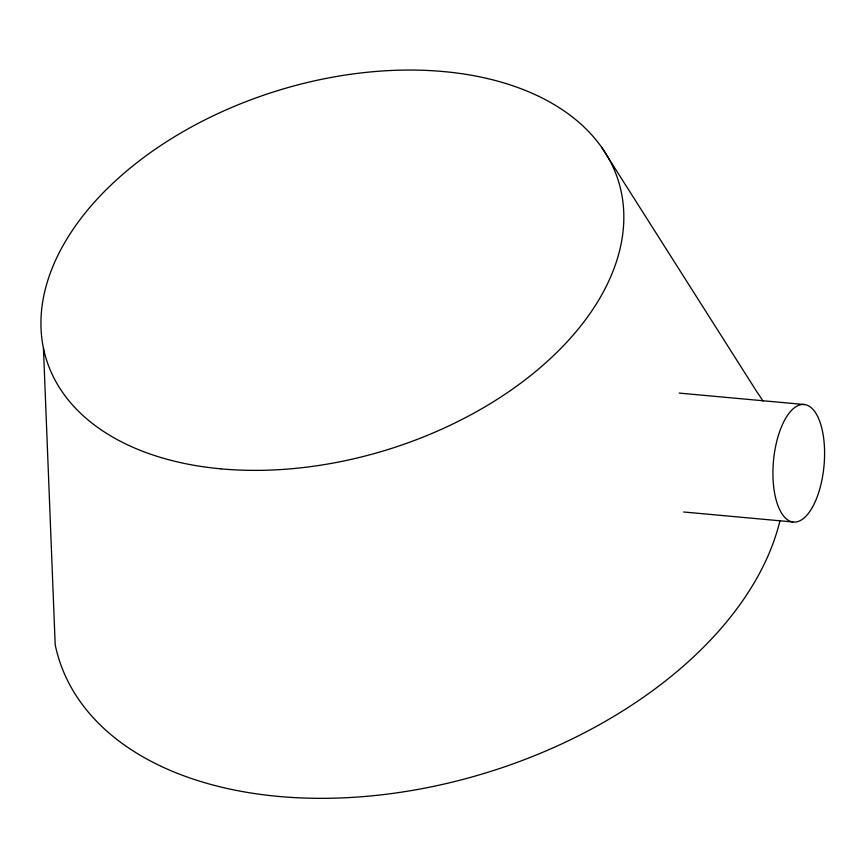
<?xml version="1.0" encoding="UTF-8"?>
<svg xmlns="http://www.w3.org/2000/svg" width="868" height="868" viewBox="0 0 868 868"><rect width="100%" height="100%" fill="white"/><g stroke="black" fill="none" stroke-linecap="round" stroke-linejoin="round"><path stroke-width="1.3" d="M679.145 393.085L804.603 404.553A59.013 25.378 -84.8 0 1 817.656 495.552A59.013 25.378 -84.8 0 1 774.05 489.693A59.013 25.378 -84.8 0 1 804.603 404.553M683.659 511.99L792.94 521.983M601.567 147.169L756.95 391.945A376.723 236.053 -17.3 0 1 762.961 401.081M43.454 348.198L55.194 644.718A376.723 236.053 -17.3 0 0 412.354 790.401A376.723 236.053 -17.3 0 0 779.974 520.67M221.058 468.861A299.612 187.738 -17.3 0 0 621.314 192.229A299.612 187.738 -17.3 0 0 154.786 149.556A299.612 187.738 -17.3 0 0 221.058 468.861"/></g></svg>
